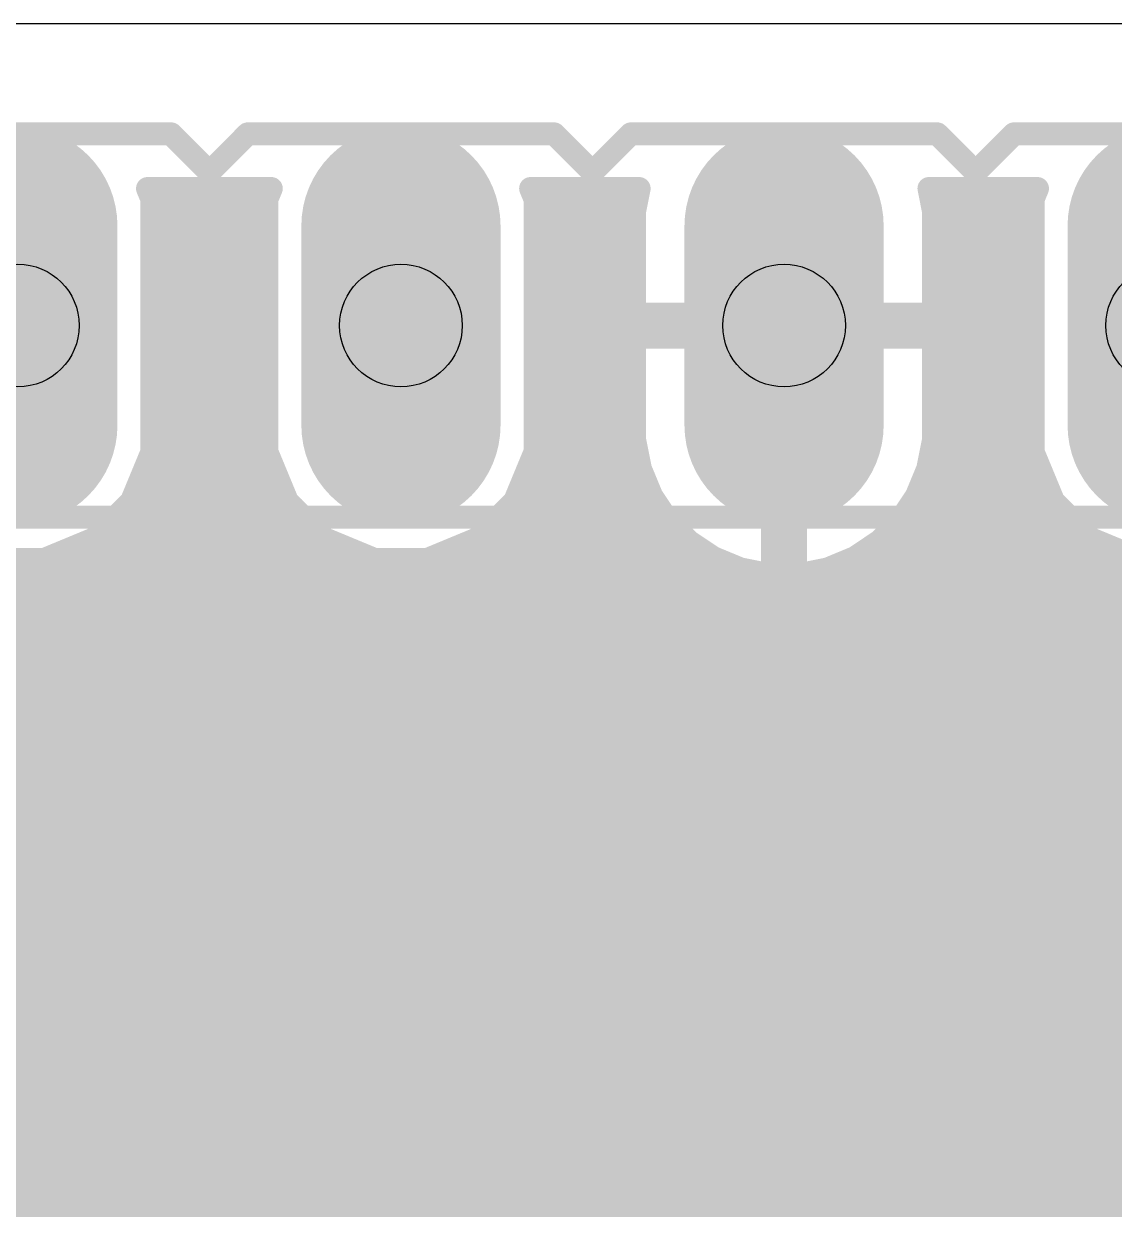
# Model space of a CAD drawing. Extents: x -0.1 to 57, y -0.1 to 41.
# Drawn here: x 37.7 to 44.93, y 33.14 to 41 of the extents above; entities that cross this region are included whole.
import ezdxf

# ---------------------------------------------------------------- set-up
doc = ezdxf.new("R2010")
doc.units = 0
for name, color, linetype in [('16', 175, 'CONTINUOUS'), ('17', 82, 'CONTINUOUS'), ('20', 30, 'CONTINUOUS'), ('21', 253, 'CONTINUOUS'), ('44', 253, 'CONTINUOUS')]:
    doc.layers.add(name, color=color, linetype=linetype)

# ---------------------------------------------------------------- blocks, each defined once
blk = doc.blocks.new('LONGP100')
at = {"const_width": 1}
blk.add_lwpolyline([(-0.5, 0), (0.5, 0)], dxfattribs=at)
at = {"const_width": 0.5}
for points in [[(-0.5, 0.25, 1), (-0.5, -0.25)], [(0.5, -0.25, 1), (0.5, 0.25)]]:
    blk.add_lwpolyline(points, format="xyb", dxfattribs=at)

msp = doc.modelspace()

# ---------------------------------------------------------------- linework, layer by layer
at = {"layer": '16', "const_width": 0.1524}
for points in [[(38.549, 39.8372), (38.5198, 39.9078)], [(38.5198, 39.9078), (39.3402, 39.9078)], [(38.549, 38.1628), (38.549, 39.8372)], [(39.3402, 39.9078), (39.311, 39.8372)], [(39.311, 39.8372), (39.311, 38.1628)], [(41.089, 39.8372), (41.0598, 39.9078)], [(41.0598, 39.9078), (41.7792, 39.9078)], [(41.089, 38.1628), (41.089, 39.8372)], [(41.7792, 39.9078), (41.7494, 39.758)], [(43.7306, 39.758), (43.7008, 39.9078)], [(43.7008, 39.9078), (44.4202, 39.9078)], [(44.4202, 39.9078), (44.391, 39.8372)], [(44.391, 39.8372), (44.391, 38.1628)], [(38.549, 39.7764), (39.311, 39.7764)], [(41.089, 39.7764), (41.7531, 39.7764)], [(41.7494, 39.758), (41.7494, 39.0762)], [(43.7269, 39.7764), (44.391, 39.7764)], [(43.7306, 39.0762), (43.7306, 39.758)], [(38.549, 39.624), (39.311, 39.624)], [(41.089, 39.624), (41.7494, 39.624)], [(43.7306, 39.624), (44.391, 39.624)], [(38.549, 39.4716), (39.311, 39.4716)], [(41.089, 39.4716), (41.7494, 39.4716)], [(43.7306, 39.4716), (44.391, 39.4716)], [(38.549, 39.3192), (39.311, 39.3192)], [(41.089, 39.3192), (41.7494, 39.3192)], [(43.7306, 39.3192), (44.391, 39.3192)], [(38.549, 39.1668), (39.311, 39.1668)], [(41.089, 39.1668), (41.7494, 39.1668)], [(43.7306, 39.1668), (44.391, 39.1668)], [(41.7494, 39.0762), (42.6638, 39.0762)], [(42.6638, 39.0762), (42.6638, 38.9238)], [(42.8162, 38.9238), (42.8162, 39.0762)], [(42.8162, 39.0762), (43.7306, 39.0762)], [(38.549, 39.0144), (39.311, 39.0144)], [(41.089, 39.0144), (42.6638, 39.0144)], [(42.8162, 39.0144), (44.391, 39.0144)], [(42.6638, 38.9238), (41.7494, 38.9238)], [(41.7494, 38.9238), (41.7494, 38.242)], [(42.6638, 37.349), (42.6638, 38.9238)], [(42.6638, 38.9238), (42.8162, 38.9238)], [(42.8162, 38.9238), (42.8162, 37.349)], [(43.7306, 38.9238), (42.8162, 38.9238)], [(43.7306, 38.242), (43.7306, 38.9238)], [(38.549, 38.862), (39.311, 38.862)], [(41.089, 38.862), (41.7494, 38.862)], [(42.6638, 38.862), (42.8162, 38.862)], [(43.7306, 38.862), (44.391, 38.862)], [(38.549, 38.7096), (39.311, 38.7096)], [(41.089, 38.7096), (41.7494, 38.7096)], [(42.6638, 38.7096), (42.8162, 38.7096)], [(43.7306, 38.7096), (44.391, 38.7096)], [(38.549, 38.5572), (39.311, 38.5572)], [(41.089, 38.5572), (41.7494, 38.5572)], [(42.6638, 38.5572), (42.8162, 38.5572)], [(43.7306, 38.5572), (44.391, 38.5572)], [(38.549, 38.4048), (39.311, 38.4048)], [(41.089, 38.4048), (41.7494, 38.4048)], [(42.6638, 38.4048), (42.8162, 38.4048)], [(43.7306, 38.4048), (44.391, 38.4048)], [(38.549, 38.2524), (39.311, 38.2524)], [(41.089, 38.2524), (41.7494, 38.2524)], [(41.7494, 38.242), (41.7875, 38.0507)], [(42.6638, 38.2524), (42.8162, 38.2524)], [(43.6925, 38.0507), (43.7306, 38.242)], [(43.7306, 38.2524), (44.391, 38.2524)], [(38.4137, 37.836), (38.549, 38.1628)], [(39.311, 38.1628), (39.4463, 37.836)], [(40.9537, 37.836), (41.089, 38.1628)], [(44.391, 38.1628), (44.5263, 37.836)], [(38.523, 38.1), (39.337, 38.1)], [(41.063, 38.1), (41.7777, 38.1)], [(41.7875, 38.0507), (41.8621, 37.8704)], [(42.6638, 38.1), (42.8162, 38.1)], [(43.6179, 37.8704), (43.6925, 38.0507)], [(43.7023, 38.1), (44.417, 38.1)], [(38.4599, 37.9476), (39.4001, 37.9476)], [(40.9999, 37.9476), (41.8302, 37.9476)], [(42.6638, 37.9476), (42.8162, 37.9476)], [(43.6498, 37.9476), (44.4801, 37.9476)], [(41.8621, 37.8704), (41.9706, 37.7081)], [(43.5094, 37.7081), (43.6179, 37.8704)], [(38.1636, 37.5859), (38.4137, 37.836)], [(38.3728, 37.7952), (39.4872, 37.7952)], [(39.4463, 37.836), (39.6964, 37.5859)], [(40.7036, 37.5859), (40.9537, 37.836)], [(40.9128, 37.7952), (41.9124, 37.7952)], [(42.6638, 37.7952), (42.8162, 37.7952)], [(43.5676, 37.7952), (44.5672, 37.7952)], [(44.5263, 37.836), (44.7764, 37.5859)], [(38.2204, 37.6428), (39.6396, 37.6428)], [(40.7604, 37.6428), (42.0359, 37.6428)], [(41.9706, 37.7081), (42.1085, 37.5702)], [(42.6638, 37.6428), (42.8162, 37.6428)], [(43.3715, 37.5702), (43.5094, 37.7081)], [(43.4441, 37.6428), (44.7196, 37.6428)], [(37.8368, 37.4506), (38.1636, 37.5859)], [(39.6964, 37.5859), (40.0232, 37.4506)], [(40.3768, 37.4506), (40.7036, 37.5859)], [(42.1085, 37.5702), (42.2708, 37.4617)], [(43.2092, 37.4617), (43.3715, 37.5702)], [(44.7764, 37.5859), (45.1032, 37.4506)], [(37.9329, 37.4904), (39.9271, 37.4904)], [(40.4729, 37.4904), (42.2279, 37.4904)], [(42.6638, 37.4904), (42.8162, 37.4904)], [(43.2521, 37.4904), (45.0071, 37.4904)], [(37.4832, 37.4506), (37.8368, 37.4506)], [(40.0232, 37.4506), (40.3768, 37.4506)], [(42.2708, 37.4617), (42.4511, 37.3871)], [(43.0289, 37.3871), (43.2092, 37.4617)], [(10.0248, 37.338), (55.9015, 37.338)], [(42.4511, 37.3871), (42.6424, 37.349)], [(42.6424, 37.349), (42.6638, 37.349)], [(42.8162, 37.349), (42.8376, 37.349)], [(42.8376, 37.349), (43.0289, 37.3871)], [(10.0248, 37.1856), (55.9013, 37.1856)], [(10.0248, 37.0332), (55.901, 37.0332)], [(10.0248, 36.8808), (55.9008, 36.8808)], [(10.0248, 36.7284), (55.9005, 36.7284)], [(10.0248, 36.576), (55.9002, 36.576)], [(10.0248, 36.4236), (55.9, 36.4236)], [(10.0248, 36.2712), (55.8997, 36.2712)], [(10.0248, 36.1188), (55.8995, 36.1188)], [(10.0248, 35.9664), (55.8992, 35.9664)], [(10.0248, 35.814), (55.8989, 35.814)], [(10.0248, 35.6616), (55.8987, 35.6616)], [(10.0248, 35.5092), (55.8984, 35.5092)], [(10.0248, 35.3568), (55.8982, 35.3568)], [(10.0576, 35.2044), (55.8979, 35.2044)], [(10.21, 35.052), (55.8976, 35.052)], [(10.3624, 34.8996), (55.8974, 34.8996)], [(10.5148, 34.7472), (55.8971, 34.7472)], [(10.6672, 34.5948), (55.8969, 34.5948)], [(10.8196, 34.4424), (55.8966, 34.4424)], [(10.972, 34.29), (55.8963, 34.29)], [(11.1244, 34.1376), (55.8961, 34.1376)], [(11.2768, 33.9852), (55.8958, 33.9852)], [(11.4292, 33.8328), (55.8956, 33.8328)], [(11.5816, 33.6804), (55.8953, 33.6804)], [(11.734, 33.528), (55.895, 33.528)], [(11.8864, 33.3756), (55.8948, 33.3756)], [(12.0388, 33.2232), (55.8945, 33.2232)], [(12.1912, 33.0708), (55.8942, 33.0708)]]:
    msp.add_lwpolyline(points, dxfattribs=at)
at = {"layer": '16', "const_width": 0.0762}
for points in [[(38.555, 39.9224, 1), (38.4846, 39.8932)], [(38.5198, 39.9459, 1), (38.5198, 39.8697)], [(38.5871, 39.8372, 1), (38.5109, 39.8372)], [(39.3491, 39.8372, 1), (39.2729, 39.8372)], [(39.3754, 39.8932, 1), (39.305, 39.9224)], [(39.3402, 39.8697, 1), (39.3402, 39.9459)], [(41.095, 39.9224, 1), (41.0246, 39.8932)], [(41.0598, 39.9459, 1), (41.0598, 39.8697)], [(41.1271, 39.8372, 1), (41.0509, 39.8372)], [(41.8166, 39.9004, 1), (41.7418, 39.9152)], [(41.7792, 39.8697, 1), (41.7792, 39.9459)], [(43.7382, 39.9152, 1), (43.6634, 39.9004)], [(43.7008, 39.9459, 1), (43.7008, 39.8697)], [(44.4291, 39.8372, 1), (44.3529, 39.8372)], [(44.4554, 39.8932, 1), (44.385, 39.9224)], [(44.4202, 39.8697, 1), (44.4202, 39.9459)], [(38.549, 39.8145, 1), (38.549, 39.7383)], [(38.5138, 39.8227, 1), (38.5842, 39.8518)], [(39.2758, 39.8518, 1), (39.3462, 39.8227)], [(39.311, 39.7383, 1), (39.311, 39.8145)], [(41.089, 39.8145, 1), (41.089, 39.7383)], [(41.0538, 39.8227, 1), (41.1242, 39.8518)], [(41.7875, 39.758, 1), (41.7113, 39.758)], [(41.7531, 39.7383, 1), (41.7531, 39.8145)], [(43.7269, 39.8145, 1), (43.7269, 39.7383)], [(43.7687, 39.758, 1), (43.6925, 39.758)], [(44.3558, 39.8518, 1), (44.4262, 39.8226)], [(44.391, 39.7383, 1), (44.391, 39.8145)], [(41.712, 39.7654, 1), (41.7868, 39.7505)], [(43.6932, 39.7505, 1), (43.768, 39.7654)], [(38.549, 39.6621, 1), (38.549, 39.5859)], [(39.311, 39.5859, 1), (39.311, 39.6621)], [(41.089, 39.6621, 1), (41.089, 39.5859)], [(41.7494, 39.5859, 1), (41.7494, 39.6621)], [(43.7306, 39.6621, 1), (43.7306, 39.5859)], [(44.391, 39.5859, 1), (44.391, 39.6621)], [(38.549, 39.5097, 1), (38.549, 39.4335)], [(39.311, 39.4335, 1), (39.311, 39.5097)], [(41.089, 39.5097, 1), (41.089, 39.4335)], [(41.7494, 39.4335, 1), (41.7494, 39.5097)], [(43.7306, 39.5097, 1), (43.7306, 39.4335)], [(44.391, 39.4335, 1), (44.391, 39.5097)], [(38.549, 39.3573, 1), (38.549, 39.2811)], [(39.311, 39.2811, 1), (39.311, 39.3573)], [(41.089, 39.3573, 1), (41.089, 39.2811)], [(41.7494, 39.2811, 1), (41.7494, 39.3573)], [(43.7306, 39.3573, 1), (43.7306, 39.2811)], [(44.391, 39.2811, 1), (44.391, 39.3573)], [(38.549, 39.2049, 1), (38.549, 39.1287)], [(39.311, 39.1287, 1), (39.311, 39.2049)], [(41.089, 39.2049, 1), (41.089, 39.1287)], [(41.7494, 39.1287, 1), (41.7494, 39.2049)], [(43.7306, 39.2049, 1), (43.7306, 39.1287)], [(44.391, 39.1287, 1), (44.391, 39.2049)], [(41.7494, 39.1143, 1), (41.7494, 39.0381)], [(42.7019, 39.0762, 1), (42.6257, 39.0762)], [(42.6638, 39.0381, 1), (42.6638, 39.1143)], [(42.8543, 39.0762, 1), (42.7781, 39.0762)], [(42.8162, 39.1143, 1), (42.8162, 39.0381)], [(43.7306, 39.0381, 1), (43.7306, 39.1143)], [(38.549, 39.0525, 1), (38.549, 38.9763)], [(39.311, 38.9763, 1), (39.311, 39.0525)], [(41.089, 39.0525, 1), (41.089, 38.9763)], [(41.7113, 39.0762, 1), (41.7875, 39.0762)], [(42.6638, 38.9763, 1), (42.6638, 39.0525)], [(42.8162, 39.0525, 1), (42.8162, 38.9763)], [(43.6925, 39.0762, 1), (43.7687, 39.0762)], [(44.391, 38.9763, 1), (44.391, 39.0525)], [(41.7494, 38.9619, 1), (41.7494, 38.8857)], [(41.7875, 38.9238, 1), (41.7113, 38.9238)], [(42.7019, 38.9238, 1), (42.6257, 38.9238)], [(42.6638, 38.9619, 1), (42.6638, 38.8857)], [(42.6638, 38.8857, 1), (42.6638, 38.9619)], [(42.8543, 38.9238, 1), (42.7781, 38.9238)], [(42.8162, 38.9619, 1), (42.8162, 38.8857)], [(42.8162, 38.8857, 1), (42.8162, 38.9619)], [(43.7687, 38.9238, 1), (43.6925, 38.9238)], [(43.7306, 38.8857, 1), (43.7306, 38.9619)], [(38.549, 38.9001, 1), (38.549, 38.8239)], [(39.311, 38.8239, 1), (39.311, 38.9001)], [(41.089, 38.9001, 1), (41.089, 38.8239)], [(41.7494, 38.8239, 1), (41.7494, 38.9001)], [(42.6257, 38.9238, 1), (42.7019, 38.9238)], [(42.6638, 38.9001, 1), (42.6638, 38.8239)], [(42.7781, 38.9238, 1), (42.8543, 38.9238)], [(42.8162, 38.8239, 1), (42.8162, 38.9001)], [(43.7306, 38.9001, 1), (43.7306, 38.8239)], [(44.391, 38.8239, 1), (44.391, 38.9001)], [(38.549, 38.7477, 1), (38.549, 38.6715)], [(39.311, 38.6715, 1), (39.311, 38.7477)], [(41.089, 38.7477, 1), (41.089, 38.6715)], [(41.7494, 38.6715, 1), (41.7494, 38.7477)], [(42.6638, 38.7477, 1), (42.6638, 38.6715)], [(42.8162, 38.6715, 1), (42.8162, 38.7477)], [(43.7306, 38.7477, 1), (43.7306, 38.6715)], [(44.391, 38.6715, 1), (44.391, 38.7477)], [(38.549, 38.5953, 1), (38.549, 38.5191)], [(39.311, 38.5191, 1), (39.311, 38.5953)], [(41.089, 38.5953, 1), (41.089, 38.5191)], [(41.7494, 38.5191, 1), (41.7494, 38.5953)], [(42.6638, 38.5953, 1), (42.6638, 38.5191)], [(42.8162, 38.5191, 1), (42.8162, 38.5953)], [(43.7306, 38.5953, 1), (43.7306, 38.5191)], [(44.391, 38.5191, 1), (44.391, 38.5953)], [(38.549, 38.4429, 1), (38.549, 38.3667)], [(39.311, 38.3667, 1), (39.311, 38.4429)], [(41.089, 38.4429, 1), (41.089, 38.3667)], [(41.7494, 38.3667, 1), (41.7494, 38.4429)], [(42.6638, 38.4429, 1), (42.6638, 38.3667)], [(42.8162, 38.3667, 1), (42.8162, 38.4429)], [(43.7306, 38.4429, 1), (43.7306, 38.3667)], [(44.391, 38.3667, 1), (44.391, 38.4429)], [(38.549, 38.2905, 1), (38.549, 38.2143)], [(39.311, 38.2143, 1), (39.311, 38.2905)], [(41.089, 38.2905, 1), (41.089, 38.2143)], [(41.7868, 38.2495, 1), (41.712, 38.2346)], [(41.7113, 38.242, 1), (41.7875, 38.242)], [(41.7494, 38.2143, 1), (41.7494, 38.2905)], [(42.6638, 38.2905, 1), (42.6638, 38.2143)], [(42.8162, 38.2143, 1), (42.8162, 38.2905)], [(43.7306, 38.2905, 1), (43.7306, 38.2143)], [(43.6925, 38.242, 1), (43.7687, 38.242)], [(43.768, 38.2346, 1), (43.6932, 38.2495)], [(44.391, 38.2143, 1), (44.391, 38.2905)], [(38.5109, 38.1628, 1), (38.5871, 38.1628)], [(38.5842, 38.1482, 1), (38.5138, 38.1773)], [(39.3462, 38.1773, 1), (39.2758, 38.1482)], [(39.2729, 38.1628, 1), (39.3491, 38.1628)], [(41.0509, 38.1628, 1), (41.1271, 38.1628)], [(41.1242, 38.1482, 1), (41.0538, 38.1773)], [(44.4262, 38.1773, 1), (44.3558, 38.1482)], [(44.3529, 38.1628, 1), (44.4291, 38.1628)], [(38.523, 38.1381, 1), (38.523, 38.0619)], [(39.337, 38.0619, 1), (39.337, 38.1381)], [(41.063, 38.1381, 1), (41.063, 38.0619)], [(41.8227, 38.0652, 1), (41.7523, 38.0361)], [(41.7777, 38.0619, 1), (41.7777, 38.1381)], [(42.6638, 38.1381, 1), (42.6638, 38.0619)], [(42.8162, 38.0619, 1), (42.8162, 38.1381)], [(43.7277, 38.0361, 1), (43.6573, 38.0652)], [(43.7023, 38.1381, 1), (43.7023, 38.0619)], [(44.417, 38.0619, 1), (44.417, 38.1381)], [(38.4599, 37.9857, 1), (38.4599, 37.9095)], [(39.4001, 37.9095, 1), (39.4001, 37.9857)], [(40.9999, 37.9857, 1), (40.9999, 37.9095)], [(41.7501, 38.0432, 1), (41.8248, 38.0581)], [(41.8302, 37.9095, 1), (41.8302, 37.9857)], [(42.6638, 37.9857, 1), (42.6638, 37.9095)], [(42.8162, 37.9095, 1), (42.8162, 37.9857)], [(43.6498, 37.9857, 1), (43.6498, 37.9095)], [(43.6552, 38.0581, 1), (43.7299, 38.0432)], [(44.4801, 37.9095, 1), (44.4801, 37.9857)], [(41.8938, 37.8915, 1), (41.8305, 37.8492)], [(43.6495, 37.8492, 1), (43.5862, 37.8915)], [(38.3728, 37.8333, 1), (38.3728, 37.7571)], [(38.3785, 37.8506, 1), (38.4489, 37.8214)], [(38.4406, 37.8091, 1), (38.3867, 37.863)], [(39.4733, 37.863, 1), (39.4194, 37.8091)], [(39.4111, 37.8214, 1), (39.4815, 37.8506)], [(39.4872, 37.7571, 1), (39.4872, 37.8333)], [(40.9128, 37.8333, 1), (40.9128, 37.7571)], [(40.9185, 37.8506, 1), (40.9889, 37.8214)], [(40.9806, 37.8091, 1), (40.9267, 37.863)], [(41.8269, 37.8558, 1), (41.8973, 37.885)], [(41.9124, 37.7571, 1), (41.9124, 37.8333)], [(42.6638, 37.8333, 1), (42.6638, 37.7571)], [(42.8162, 37.7571, 1), (42.8162, 37.8333)], [(43.5676, 37.8333, 1), (43.5676, 37.7571)], [(43.5827, 37.885, 1), (43.6531, 37.8558)], [(44.5533, 37.863, 1), (44.4994, 37.8091)], [(44.4911, 37.8214, 1), (44.5615, 37.8506)], [(44.5672, 37.7571, 1), (44.5672, 37.8333)], [(38.2204, 37.6809, 1), (38.2204, 37.6047)], [(39.6396, 37.6047, 1), (39.6396, 37.6809)], [(40.7604, 37.6809, 1), (40.7604, 37.6047)], [(41.9975, 37.7351, 1), (41.9436, 37.6812)], [(41.9389, 37.687, 1), (42.0022, 37.7293)], [(42.0359, 37.6047, 1), (42.0359, 37.6809)], [(42.6638, 37.6809, 1), (42.6638, 37.6047)], [(42.8162, 37.6047, 1), (42.8162, 37.6809)], [(43.4441, 37.6809, 1), (43.4441, 37.6047)], [(43.4778, 37.7293, 1), (43.5411, 37.687)], [(43.5364, 37.6812, 1), (43.4825, 37.7351)], [(44.7196, 37.6047, 1), (44.7196, 37.6809)], [(38.1366, 37.6129, 1), (38.1905, 37.559)], [(38.1782, 37.5507, 1), (38.149, 37.6211)], [(39.711, 37.6211, 1), (39.6818, 37.5507)], [(39.6695, 37.559, 1), (39.7234, 37.6129)], [(40.6766, 37.6129, 1), (40.7305, 37.559)], [(40.7182, 37.5507, 1), (40.689, 37.6211)], [(42.1297, 37.6018, 1), (42.0874, 37.5385)], [(42.0816, 37.5432, 1), (42.1355, 37.5971)], [(43.3445, 37.5971, 1), (43.3984, 37.5432)], [(43.3926, 37.5385, 1), (43.3503, 37.6018)], [(44.791, 37.6211, 1), (44.7618, 37.5507)], [(44.7495, 37.559, 1), (44.8034, 37.6129)], [(37.9329, 37.5285, 1), (37.9329, 37.4523)], [(39.9271, 37.4523, 1), (39.9271, 37.5285)], [(40.4729, 37.5285, 1), (40.4729, 37.4523)], [(42.2279, 37.4523, 1), (42.2279, 37.5285)], [(42.6638, 37.5285, 1), (42.6638, 37.4523)], [(42.8162, 37.4523, 1), (42.8162, 37.5285)], [(43.2521, 37.5285, 1), (43.2521, 37.4523)], [(37.8223, 37.4858, 1), (37.8514, 37.4154)], [(37.8368, 37.4125, 1), (37.8368, 37.4887)], [(40.0232, 37.4887, 1), (40.0232, 37.4125)], [(40.0086, 37.4154, 1), (40.0377, 37.4858)], [(40.3623, 37.4858, 1), (40.3914, 37.4154)], [(40.3768, 37.4125, 1), (40.3768, 37.4887)], [(42.2854, 37.4969, 1), (42.2562, 37.4265)], [(42.2496, 37.4301, 1), (42.2919, 37.4934)], [(43.1881, 37.4934, 1), (43.2304, 37.4301)], [(43.2238, 37.4265, 1), (43.1946, 37.4969)], [(42.4585, 37.4244, 1), (42.4436, 37.3497)], [(42.4365, 37.3519, 1), (42.4656, 37.4223)], [(42.6424, 37.3871, 1), (42.6424, 37.3109)], [(42.635, 37.3116, 1), (42.6499, 37.3864)], [(42.6638, 37.3109, 1), (42.6638, 37.3871)], [(42.8162, 37.3871, 1), (42.8162, 37.3109)], [(42.8301, 37.3864, 1), (42.845, 37.3116)], [(42.8376, 37.3109, 1), (42.8376, 37.3871)], [(43.0144, 37.4223, 1), (43.0435, 37.3519)], [(43.0364, 37.3497, 1), (43.0215, 37.4244)], [(42.6257, 37.349, 1), (42.7019, 37.349)], [(42.7781, 37.349, 1), (42.8543, 37.349)]]:
    msp.add_lwpolyline(points, format="xyb", dxfattribs=at)
at = {"layer": '20'}
msp.add_line((57, 41), (0, 41), dxfattribs=at)
at = {"layer": '21', "const_width": 0.1524}
for points in [[(38.676, 40.27), (36.644, 40.27)], [(38.93, 40.016), (38.676, 40.27)], [(39.184, 40.27), (38.93, 40.016)], [(41.216, 40.27), (39.184, 40.27)], [(41.47, 40.016), (41.216, 40.27)], [(41.724, 40.27), (41.47, 40.016)], [(43.756, 40.27), (41.724, 40.27)], [(44.01, 40.016), (43.756, 40.27)], [(44.264, 40.27), (44.01, 40.016)], [(46.55, 40.27), (44.264, 40.27)], [(38.676, 37.73), (38.93, 37.984)], [(38.93, 37.984), (39.184, 37.73)], [(41.216, 37.73), (41.47, 37.984)], [(41.47, 37.984), (41.724, 37.73)], [(43.756, 37.73), (44.01, 37.984)], [(44.01, 37.984), (44.264, 37.73)], [(36.644, 37.73), (38.676, 37.73)], [(39.184, 37.73), (41.216, 37.73)], [(41.724, 37.73), (43.756, 37.73)], [(44.264, 37.73), (46.55, 37.73)]]:
    msp.add_lwpolyline(points, dxfattribs=at)
at = {"layer": '21', "const_width": 0.0762}
for points in [[(38.7029, 40.2969, 1), (38.6491, 40.2431)], [(38.676, 40.2319, 1), (38.676, 40.3081)], [(39.184, 40.3081, 1), (39.184, 40.2319)], [(39.2109, 40.2431, 1), (39.1571, 40.2969)], [(41.2429, 40.2969, 1), (41.1891, 40.2431)], [(41.216, 40.2319, 1), (41.216, 40.3081)], [(41.724, 40.3081, 1), (41.724, 40.2319)], [(41.7509, 40.2431, 1), (41.6971, 40.2969)], [(43.7829, 40.2969, 1), (43.7291, 40.2431)], [(43.756, 40.2319, 1), (43.756, 40.3081)], [(44.264, 40.3081, 1), (44.264, 40.2319)], [(44.2909, 40.2431, 1), (44.2371, 40.2969)], [(38.9031, 40.0429, 1), (38.9569, 39.9891)], [(38.9031, 39.9891, 1), (38.9569, 40.0429)], [(41.4431, 40.0429, 1), (41.4969, 39.9891)], [(41.4431, 39.9891, 1), (41.4969, 40.0429)], [(43.9831, 40.0429, 1), (44.0369, 39.9891)], [(43.9831, 39.9891, 1), (44.0369, 40.0429)], [(38.9569, 38.0109, 1), (38.9031, 37.9571)], [(38.9569, 37.9571, 1), (38.9031, 38.0109)], [(41.4969, 38.0109, 1), (41.4431, 37.9571)], [(41.4969, 37.9571, 1), (41.4431, 38.0109)], [(44.0369, 38.0109, 1), (43.9831, 37.9571)], [(44.0369, 37.9571, 1), (43.9831, 38.0109)], [(38.6491, 37.7569, 1), (38.7029, 37.7031)], [(38.676, 37.6919, 1), (38.676, 37.7681)], [(39.184, 37.7681, 1), (39.184, 37.6919)], [(39.1571, 37.7031, 1), (39.2109, 37.7569)], [(41.1891, 37.7569, 1), (41.2429, 37.7031)], [(41.216, 37.6919, 1), (41.216, 37.7681)], [(41.724, 37.7681, 1), (41.724, 37.6919)], [(41.6971, 37.7031, 1), (41.7509, 37.7569)], [(43.7291, 37.7569, 1), (43.7829, 37.7031)], [(43.756, 37.6919, 1), (43.756, 37.7681)], [(44.264, 37.7681, 1), (44.264, 37.6919)], [(44.2371, 37.7031, 1), (44.2909, 37.7569)]]:
    msp.add_lwpolyline(points, format="xyb", dxfattribs=at)
at = {"layer": '44'}
for centre in [(37.66, 39), (40.2, 39), (42.74, 39), (45.28, 39)]:
    msp.add_circle(centre, 0.4064, dxfattribs=at)

# ---------------------------------------------------------------- block references
at = {"layer": '17', "xscale": 1.3208, "yscale": 1.3208, "rotation": 270}
for p in [(37.66, 39), (37.66, 39), (40.2, 39), (40.2, 39), (42.74, 39), (42.74, 39), (45.28, 39), (45.28, 39)]:
    msp.add_blockref('LONGP100', p, dxfattribs=at)

doc.saveas('drawing.dxf')
